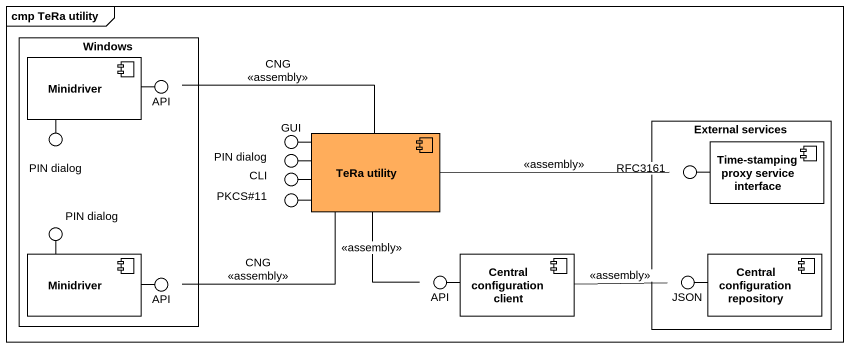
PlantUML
@startuml
mainframe cmp TeRa utility
rectangle Windows {
  component Minidriver #FFFFFF
  component "Minidriver" as Minidriver_2 #FFFFFF
}
() API
() "PIN dialog" as PIN_dialog
() GUI
() "PIN dialog" as PIN_dialog_2
component "TeRa utility" as TeRa_utility #FFAD5B
rectangle "External services" as External_services {
  component "Time-stamping proxy service interface" as Time_stamping_proxy_service #FFFFFF
  component "Central configuration repository" as Central_configuration #FFFFFF
}
() "PKCS#11" as PKCS_11
() CLI
() RFC3161
() "PIN dialog" as PIN_dialog_3
() "API" as API_2
() "API" as API_3
component "Central configuration client" as Central_configuration_client #FFFFFF
() "JSON" as JSON_
Minidriver -right- API
Minidriver -- PIN_dialog
TeRa_utility -left- GUI
TeRa_utility -left- PIN_dialog_2
TeRa_utility -left- PKCS_11
TeRa_utility -left- CLI
Time_stamping_proxy_service -left- RFC3161
Minidriver_2 -up- PIN_dialog_3
Minidriver_2 -right- API_2
Central_configuration_client -left- API_3
Central_configuration -left- JSON_
TeRa_utility -left- API : CNG\n<<assembly>>
TeRa_utility -right- RFC3161 : <<assembly>>
TeRa_utility -left- API_2 : CNG\n<<assembly>>
TeRa_utility -- API_3 : <<assembly>>
Central_configuration_client -right- JSON_ : <<assembly>>
@enduml
